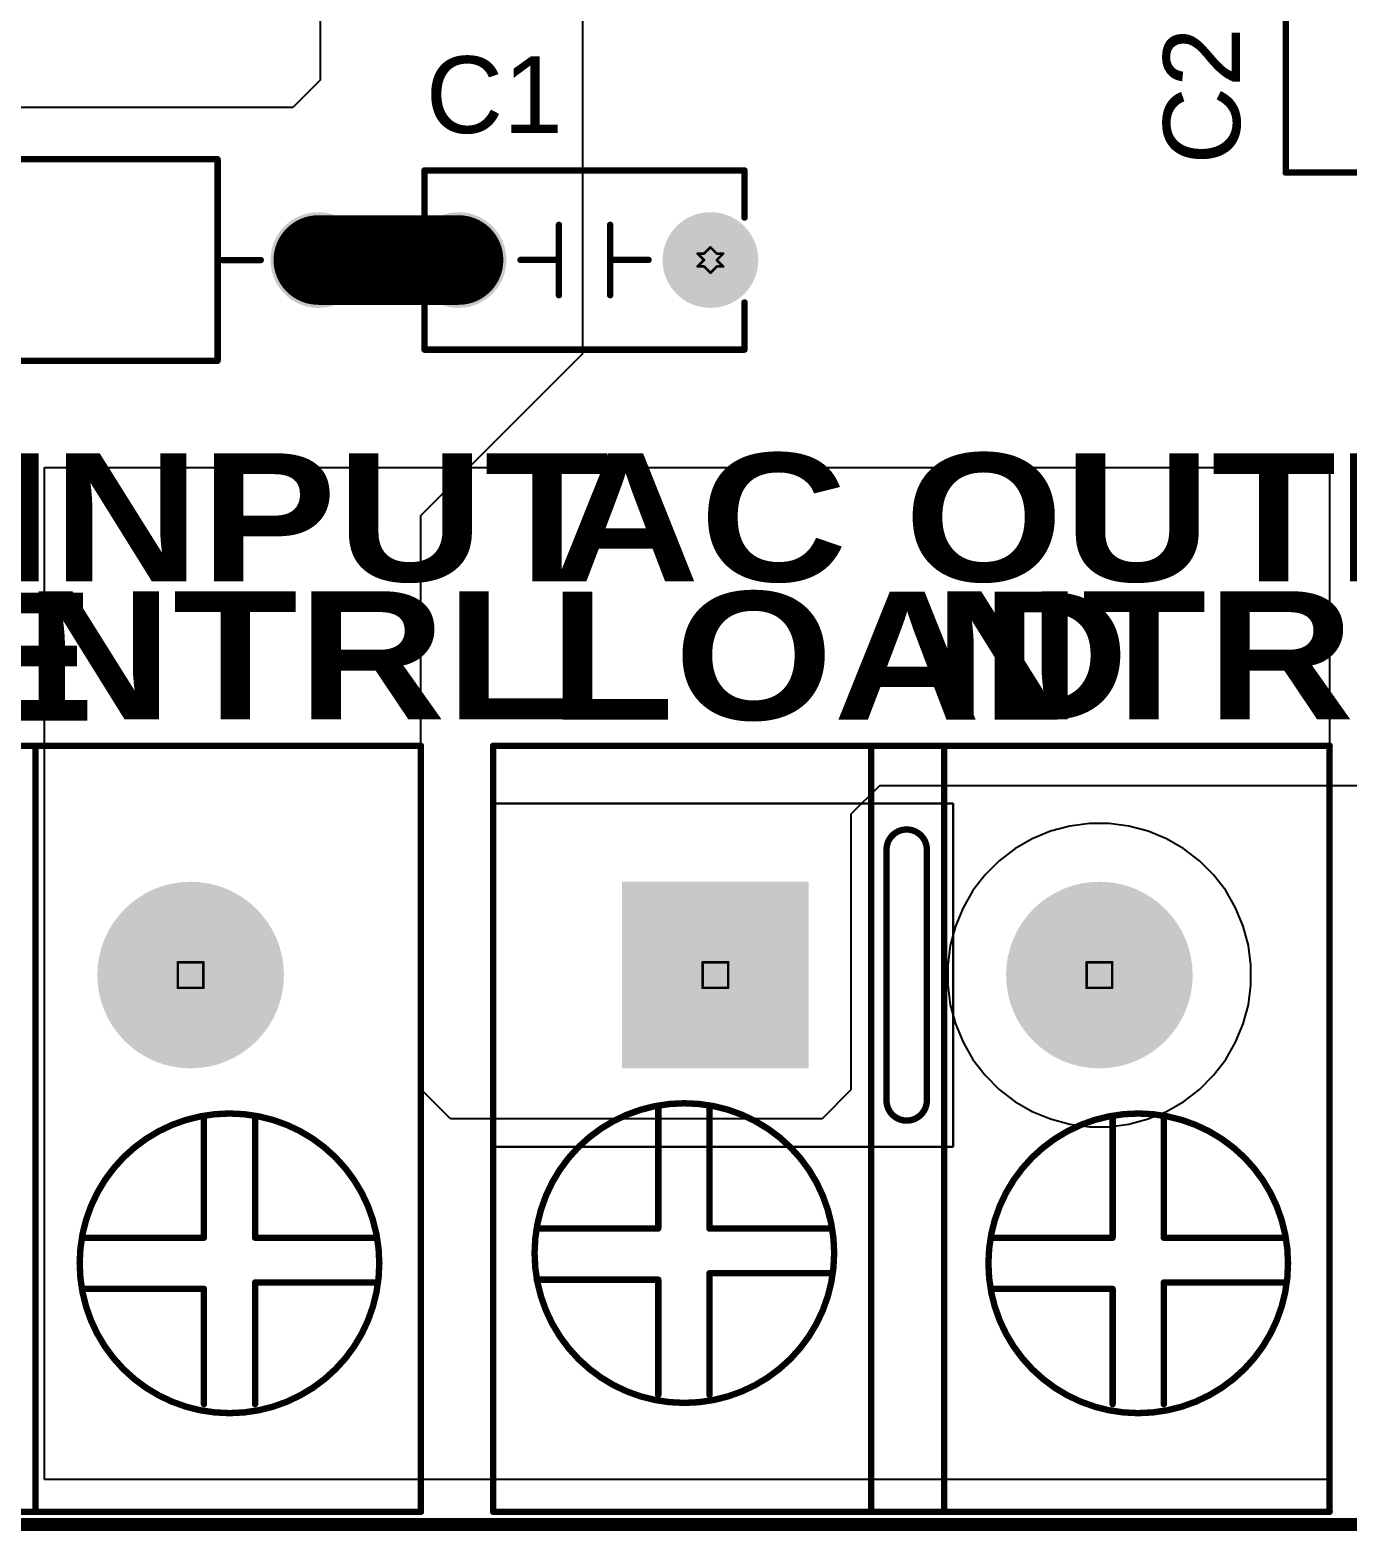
# Model space of a CAD drawing. Header units: inches. Extents: x -0.8 to 10.9, y -0.2 to 6.3.
# Drawn here: x 0.491 to 1.521, y -0.162 to 1.01 of the extents above; entities that cross this region are included whole.
import ezdxf

# ---------------------------------------------------------------- set-up
doc = ezdxf.new("R2010")
doc.units = ezdxf.units.IN
doc.header["$MEASUREMENT"] = 0
for name, color, linetype in [('Board Outline', 216, 'Continuous'), ('Bottom Layer', 5, 'Continuous'), ('Bottom Solder', 6, 'Continuous'), ('Drill Drawing', 1, 'Continuous'), ('Multi-Layer', 9, 'Continuous'), ('Pad Holes', 156, 'Continuous'), ('Top Layer', 1, 'Continuous'), ('Top Overlay', 2, 'Continuous'), ('Top Solder', 216, 'Continuous')]:
    doc.layers.add(name, color=color, linetype=linetype)
doc.styles.add('Arial', font='', dxfattribs={"height": 0.2})
doc.styles.add('Arial Black_Bold', font='', dxfattribs={"height": 0.2})
doc.styles.get('Arial').set_extended_font_data('Arial')
doc.styles.get('Arial Black_Bold').set_extended_font_data('Arial Black', bold=True)

# ---------------------------------------------------------------- blocks, each defined once
blk = doc.blocks.new('MFR2WSJT_73_39R_2')
at = {"layer": 'Bottom Layer'}
h = blk.add_hatch(color=5, dxfattribs=at)
edge = h.paths.add_edge_path()
edge.add_arc((-0.3051, 0), 0.0354, 0, 360)
h = blk.add_hatch(color=5, dxfattribs=at)
edge = h.paths.add_edge_path()
edge.add_arc((0.3051, 0), 0.0354, 0, 360)
at = {"layer": 'Bottom Solder'}
h = blk.add_hatch(color=6, dxfattribs=at)
edge = h.paths.add_edge_path()
edge.add_arc((-0.3051, 0), 0.0374, 0, 360)
h = blk.add_hatch(color=6, dxfattribs=at)
edge = h.paths.add_edge_path()
edge.add_arc((0.3051, 0), 0.0374, 0, 360)
at = {"layer": 'Multi-Layer'}
h = blk.add_hatch(color=9, dxfattribs=at)
edge = h.paths.add_edge_path()
edge.add_arc((-0.3051, 0), 0.0354, 0, 360)
h = blk.add_hatch(color=9, dxfattribs=at)
edge = h.paths.add_edge_path()
edge.add_arc((0.3051, 0), 0.0354, 0, 360)
at = {"layer": 'Pad Holes'}
h = blk.add_hatch(color=7, dxfattribs=at)
edge = h.paths.add_edge_path()
edge.add_arc((-0.3051, 0), 0.0197, 0, 360)
h = blk.add_hatch(color=7, dxfattribs=at)
edge = h.paths.add_edge_path()
edge.add_arc((0.3051, 0), 0.0197, 0, 360)
at = {"layer": 'Top Layer'}
h = blk.add_hatch(color=1, dxfattribs=at)
edge = h.paths.add_edge_path()
edge.add_arc((-0.3051, 0), 0.0354, 0, 360)
h = blk.add_hatch(color=1, dxfattribs=at)
edge = h.paths.add_edge_path()
edge.add_arc((0.3051, 0), 0.0354, 0, 360)
at = {"layer": 'Top Solder'}
h = blk.add_hatch(color=216, dxfattribs=at)
edge = h.paths.add_edge_path()
edge.add_arc((-0.3051, 0), 0.0374, 0, 360)
h = blk.add_hatch(color=216, dxfattribs=at)
edge = h.paths.add_edge_path()
edge.add_arc((0.3051, 0), 0.0374, 0, 360)
at = {"layer": 'Top Overlay', "const_width": 0.005}
for points in [[(-0.2264, 0.0787), (-0.2264, -0.0787)], [(0.2264, 0.0787), (-0.2264, 0.0787)], [(0.2264, 0.0787), (0.2264, -0.0787)], [(-0.23, 0), (-0.26, 0)], [(0.26, 0), (0.23, 0)], [(0.2264, -0.0787), (-0.2264, -0.0787)]]:
    blk.add_lwpolyline(points, dxfattribs=at)
at = {"layer": 'Top Overlay', "const_width": 0.0025}
for points in [[(-0.2276, 0.0787, 1), (-0.2251, 0.0787, 1)], [(-0.2276, 0.0787, 1), (-0.2251, 0.0787, 1)], [(0.2251, 0.0787, 1), (0.2276, 0.0787, 1)], [(0.2251, 0.0787, 1), (0.2276, 0.0787, 1)], [(-0.2613, 0, 1), (-0.2588, 0, 1)], [(-0.2313, 0, 1), (-0.2288, 0, 1)], [(0.2287, 0, 1), (0.2312, 0, 1)], [(0.2587, 0, 1), (0.2612, 0, 1)], [(-0.2276, -0.0787, 1), (-0.2251, -0.0787, 1)], [(-0.2276, -0.0787, 1), (-0.2251, -0.0787, 1)], [(0.2251, -0.0787, 1), (0.2276, -0.0787, 1)], [(0.2251, -0.0787, 1), (0.2276, -0.0787, 1)]]:
    blk.add_lwpolyline(points, format="xyb", close=True, dxfattribs=at)
blk = doc.blocks.new('DBT50G_7_62_2P_BK_P_7')
at = {"layer": 'Bottom Layer'}
blk.add_hatch(color=5, dxfattribs=at).paths.add_polyline_path([(-0.2189, 0.0689), (-0.0811, 0.0689), (-0.0811, -0.0689), (-0.2189, -0.0689)])
h = blk.add_hatch(color=5, dxfattribs=at)
edge = h.paths.add_edge_path()
edge.add_arc((0.15, 0), 0.0689, 0, 360)
at = {"layer": 'Bottom Solder'}
blk.add_hatch(color=6, dxfattribs=at).paths.add_polyline_path([(-0.2229, 0.0729), (-0.0771, 0.0729), (-0.0771, -0.0729), (-0.2229, -0.0729)])
h = blk.add_hatch(color=6, dxfattribs=at)
edge = h.paths.add_edge_path()
edge.add_arc((0.15, 0), 0.0729, 0, 360)
at = {"layer": 'Multi-Layer'}
blk.add_hatch(color=9, dxfattribs=at).paths.add_polyline_path([(-0.2189, 0.0689), (-0.0811, 0.0689), (-0.0811, -0.0689), (-0.2189, -0.0689)])
h = blk.add_hatch(color=9, dxfattribs=at)
edge = h.paths.add_edge_path()
edge.add_arc((0.15, 0), 0.0689, 0, 360)
at = {"layer": 'Pad Holes'}
h = blk.add_hatch(color=7, dxfattribs=at)
edge = h.paths.add_edge_path()
edge.add_arc((-0.15, 0), 0.0335, 0, 360)
h = blk.add_hatch(color=7, dxfattribs=at)
edge = h.paths.add_edge_path()
edge.add_arc((0.15, 0), 0.0335, 0, 360)
at = {"layer": 'Top Layer'}
blk.add_hatch(color=1, dxfattribs=at).paths.add_polyline_path([(-0.2189, 0.0689), (-0.0811, 0.0689), (-0.0811, -0.0689), (-0.2189, -0.0689)])
h = blk.add_hatch(color=1, dxfattribs=at)
edge = h.paths.add_edge_path()
edge.add_arc((0.15, 0), 0.0689, 0, 360)
at = {"layer": 'Top Solder'}
blk.add_hatch(color=216, dxfattribs=at).paths.add_polyline_path([(-0.2229, 0.0729), (-0.0771, 0.0729), (-0.0771, -0.0729), (-0.2229, -0.0729)])
h = blk.add_hatch(color=216, dxfattribs=at)
edge = h.paths.add_edge_path()
edge.add_arc((0.15, 0), 0.0729, 0, 360)
at = {"layer": 'Top Overlay', "const_width": 0.005}
for points in [[(-0.3236, -0.4193), (-0.3236, 0.1791)], [(-0.3236, 0.1791), (0.3299, 0.1791)], [(-0.0284, -0.4193), (-0.0284, 0.1791)], [(-0.0284, 0.1791), (0.0287, 0.1791)], [(0.0287, -0.4193), (0.0287, 0.1791)], [(0.3299, -0.4193), (0.3299, 0.1791)], [(-0.1946, -0.198), (-0.1946, -0.103)], [(-0.1546, -0.198), (-0.1546, -0.103)], [(0.1604, -0.2052), (0.1604, -0.1102)], [(0.2004, -0.2052), (0.2004, -0.1102)], [(-0.2896, -0.198), (-0.1946, -0.198)], [(-0.1546, -0.198), (-0.0596, -0.198)], [(0.0654, -0.2052), (0.1604, -0.2052)], [(0.2004, -0.2052), (0.2954, -0.2052)], [(-0.1546, -0.328), (-0.1546, -0.233)], [(-0.1546, -0.233), (-0.0596, -0.233)], [(-0.2896, -0.238), (-0.1946, -0.238)], [(-0.1946, -0.328), (-0.1946, -0.238)], [(0.0654, -0.2452), (0.1604, -0.2452)], [(0.1604, -0.3352), (0.1604, -0.2452)], [(0.2004, -0.3352), (0.2004, -0.2402)], [(0.2004, -0.2402), (0.2954, -0.2402)], [(-0.3236, -0.4193), (0.3299, -0.4193)], [(-0.0284, -0.4193), (0.0287, -0.4193)]]:
    blk.add_lwpolyline(points, dxfattribs=at)
at = {"layer": 'Top Overlay'}
for points, const_width in [([(-0.3249, 0.1791, 1), (-0.3224, 0.1791, 1)], 0.0025), ([(-0.3249, 0.1791, 1), (-0.3224, 0.1791, 1)], 0.0025), ([(-0.0296, 0.1791, 1), (-0.0271, 0.1791, 1)], 0.0025), ([(-0.0296, 0.1791, 1), (-0.0271, 0.1791, 1)], 0.0025), ([(0.0275, 0.1791, 1), (0.03, 0.1791, 1)], 0.0025), ([(0.0275, 0.1791, 1), (0.03, 0.1791, 1)], 0.0025), ([(0.3287, 0.1791, 1), (0.3312, 0.1791, 1)], 0.0025), ([(0.3287, 0.1791, 1), (0.3312, 0.1791, 1)], 0.0025), ([(-0.0572, -0.2172, 1), (-0.2913, -0.2172, 1)], 0.005), ([(-0.1959, -0.103, 1), (-0.1934, -0.103, 1)], 0.0025), ([(-0.1559, -0.103, 1), (-0.1534, -0.103, 1)], 0.0025), ([(0.2974, -0.2252, 1), (0.0633, -0.2252, 1)], 0.005), ([(0.1591, -0.1102, 1), (0.1616, -0.1102, 1)], 0.0025), ([(0.1991, -0.1102, 1), (0.2016, -0.1102, 1)], 0.0025), ([(-0.2909, -0.198, 1), (-0.2884, -0.198, 1)], 0.0025), ([(-0.1959, -0.198, 1), (-0.1934, -0.198, 1)], 0.0025), ([(-0.1959, -0.198, 1), (-0.1934, -0.198, 1)], 0.0025), ([(-0.1559, -0.198, 1), (-0.1534, -0.198, 1)], 0.0025), ([(-0.1559, -0.198, 1), (-0.1534, -0.198, 1)], 0.0025), ([(-0.0609, -0.198, 1), (-0.0584, -0.198, 1)], 0.0025), ([(0.0641, -0.2052, 1), (0.0666, -0.2052, 1)], 0.0025), ([(0.1591, -0.2052, 1), (0.1616, -0.2052, 1)], 0.0025), ([(0.1591, -0.2052, 1), (0.1616, -0.2052, 1)], 0.0025), ([(0.1991, -0.2052, 1), (0.2016, -0.2052, 1)], 0.0025), ([(0.1991, -0.2052, 1), (0.2016, -0.2052, 1)], 0.0025), ([(0.2941, -0.2052, 1), (0.2966, -0.2052, 1)], 0.0025), ([(-0.2926, -0.2172, 1), (-0.2901, -0.2172, 1)], 0.0025), ([(-0.0585, -0.2172, 1), (-0.056, -0.2172, 1)], 0.0025), ([(0.0621, -0.2252, 1), (0.0645, -0.2252, 1)], 0.0025), ([(0.2962, -0.2252, 1), (0.2987, -0.2252, 1)], 0.0025), ([(-0.1559, -0.233, 1), (-0.1534, -0.233, 1)], 0.0025), ([(-0.1559, -0.233, 1), (-0.1534, -0.233, 1)], 0.0025), ([(-0.0609, -0.233, 1), (-0.0584, -0.233, 1)], 0.0025), ([(-0.2909, -0.238, 1), (-0.2884, -0.238, 1)], 0.0025), ([(-0.1959, -0.238, 1), (-0.1934, -0.238, 1)], 0.0025), ([(-0.1959, -0.238, 1), (-0.1934, -0.238, 1)], 0.0025), ([(0.0641, -0.2452, 1), (0.0666, -0.2452, 1)], 0.0025), ([(0.1591, -0.2452, 1), (0.1616, -0.2452, 1)], 0.0025), ([(0.1591, -0.2452, 1), (0.1616, -0.2452, 1)], 0.0025), ([(0.1991, -0.2402, 1), (0.2016, -0.2402, 1)], 0.0025), ([(0.1991, -0.2402, 1), (0.2016, -0.2402, 1)], 0.0025), ([(0.2941, -0.2402, 1), (0.2966, -0.2402, 1)], 0.0025), ([(-0.1959, -0.328, 1), (-0.1934, -0.328, 1)], 0.0025), ([(-0.1559, -0.328, 1), (-0.1534, -0.328, 1)], 0.0025), ([(0.1591, -0.3352, 1), (0.1616, -0.3352, 1)], 0.0025), ([(0.1991, -0.3352, 1), (0.2016, -0.3352, 1)], 0.0025), ([(-0.3249, -0.4193, 1), (-0.3224, -0.4193, 1)], 0.0025), ([(-0.3249, -0.4193, 1), (-0.3224, -0.4193, 1)], 0.0025), ([(-0.0296, -0.4193, 1), (-0.0271, -0.4193, 1)], 0.0025), ([(-0.0296, -0.4193, 1), (-0.0271, -0.4193, 1)], 0.0025), ([(0.0275, -0.4193, 1), (0.03, -0.4193, 1)], 0.0025), ([(0.0275, -0.4193, 1), (0.03, -0.4193, 1)], 0.0025), ([(0.3287, -0.4193, 1), (0.3312, -0.4193, 1)], 0.0025), ([(0.3287, -0.4193, 1), (0.3312, -0.4193, 1)], 0.0025)]:
    blk.add_lwpolyline(points, format="xyb", close=True, dxfattribs=dict(at, const_width=const_width))
blk = doc.blocks.new('DBT50G_7_62_2P_BK_P_9')
at = {"layer": 'Bottom Layer'}
blk.add_hatch(color=5, dxfattribs=at).paths.add_polyline_path([(-0.2189, 0.0689), (-0.0811, 0.0689), (-0.0811, -0.0689), (-0.2189, -0.0689)])
h = blk.add_hatch(color=5, dxfattribs=at)
edge = h.paths.add_edge_path()
edge.add_arc((0.15, 0), 0.0689, 0, 360)
at = {"layer": 'Bottom Solder'}
blk.add_hatch(color=6, dxfattribs=at).paths.add_polyline_path([(-0.2229, 0.0729), (-0.0771, 0.0729), (-0.0771, -0.0729), (-0.2229, -0.0729)])
h = blk.add_hatch(color=6, dxfattribs=at)
edge = h.paths.add_edge_path()
edge.add_arc((0.15, 0), 0.0729, 0, 360)
at = {"layer": 'Multi-Layer'}
blk.add_hatch(color=9, dxfattribs=at).paths.add_polyline_path([(-0.2189, 0.0689), (-0.0811, 0.0689), (-0.0811, -0.0689), (-0.2189, -0.0689)])
h = blk.add_hatch(color=9, dxfattribs=at)
edge = h.paths.add_edge_path()
edge.add_arc((0.15, 0), 0.0689, 0, 360)
at = {"layer": 'Pad Holes'}
h = blk.add_hatch(color=7, dxfattribs=at)
edge = h.paths.add_edge_path()
edge.add_arc((-0.15, 0), 0.0335, 0, 360)
h = blk.add_hatch(color=7, dxfattribs=at)
edge = h.paths.add_edge_path()
edge.add_arc((0.15, 0), 0.0335, 0, 360)
at = {"layer": 'Top Layer'}
blk.add_hatch(color=1, dxfattribs=at).paths.add_polyline_path([(-0.2189, 0.0689), (-0.0811, 0.0689), (-0.0811, -0.0689), (-0.2189, -0.0689)])
h = blk.add_hatch(color=1, dxfattribs=at)
edge = h.paths.add_edge_path()
edge.add_arc((0.15, 0), 0.0689, 0, 360)
at = {"layer": 'Top Solder'}
blk.add_hatch(color=216, dxfattribs=at).paths.add_polyline_path([(-0.2229, 0.0729), (-0.0771, 0.0729), (-0.0771, -0.0729), (-0.2229, -0.0729)])
h = blk.add_hatch(color=216, dxfattribs=at)
edge = h.paths.add_edge_path()
edge.add_arc((0.15, 0), 0.0729, 0, 360)
at = {"layer": 'Top Overlay', "const_width": 0.005}
for points in [[(-0.3236, -0.4193), (-0.3236, 0.1791)], [(-0.3236, 0.1791), (0.3299, 0.1791)], [(-0.0284, -0.4193), (-0.0284, 0.1791)], [(-0.0284, 0.1791), (0.0287, 0.1791)], [(0.0287, -0.4193), (0.0287, 0.1791)], [(0.3299, -0.4193), (0.3299, 0.1791)], [(-0.1946, -0.198), (-0.1946, -0.103)], [(-0.1546, -0.198), (-0.1546, -0.103)], [(0.1604, -0.2052), (0.1604, -0.1102)], [(0.2004, -0.2052), (0.2004, -0.1102)], [(-0.2896, -0.198), (-0.1946, -0.198)], [(-0.1546, -0.198), (-0.0596, -0.198)], [(0.0654, -0.2052), (0.1604, -0.2052)], [(0.2004, -0.2052), (0.2954, -0.2052)], [(-0.1546, -0.328), (-0.1546, -0.233)], [(-0.1546, -0.233), (-0.0596, -0.233)], [(-0.2896, -0.238), (-0.1946, -0.238)], [(-0.1946, -0.328), (-0.1946, -0.238)], [(0.0654, -0.2452), (0.1604, -0.2452)], [(0.1604, -0.3352), (0.1604, -0.2452)], [(0.2004, -0.3352), (0.2004, -0.2402)], [(0.2004, -0.2402), (0.2954, -0.2402)], [(-0.3236, -0.4193), (0.3299, -0.4193)], [(-0.0284, -0.4193), (0.0287, -0.4193)]]:
    blk.add_lwpolyline(points, dxfattribs=at)
at = {"layer": 'Top Overlay'}
for points, const_width in [([(-0.3249, 0.1791, 1), (-0.3224, 0.1791, 1)], 0.0025), ([(-0.3249, 0.1791, 1), (-0.3224, 0.1791, 1)], 0.0025), ([(-0.0296, 0.1791, 1), (-0.0271, 0.1791, 1)], 0.0025), ([(-0.0296, 0.1791, 1), (-0.0271, 0.1791, 1)], 0.0025), ([(0.0275, 0.1791, 1), (0.03, 0.1791, 1)], 0.0025), ([(0.0275, 0.1791, 1), (0.03, 0.1791, 1)], 0.0025), ([(0.3287, 0.1791, 1), (0.3312, 0.1791, 1)], 0.0025), ([(0.3287, 0.1791, 1), (0.3312, 0.1791, 1)], 0.0025), ([(-0.0572, -0.2172, 1), (-0.2913, -0.2172, 1)], 0.005), ([(-0.1959, -0.103, 1), (-0.1934, -0.103, 1)], 0.0025), ([(-0.1559, -0.103, 1), (-0.1534, -0.103, 1)], 0.0025), ([(0.2974, -0.2252, 1), (0.0633, -0.2252, 1)], 0.005), ([(0.1591, -0.1102, 1), (0.1616, -0.1102, 1)], 0.0025), ([(0.1991, -0.1102, 1), (0.2016, -0.1102, 1)], 0.0025), ([(-0.2909, -0.198, 1), (-0.2884, -0.198, 1)], 0.0025), ([(-0.1959, -0.198, 1), (-0.1934, -0.198, 1)], 0.0025), ([(-0.1959, -0.198, 1), (-0.1934, -0.198, 1)], 0.0025), ([(-0.1559, -0.198, 1), (-0.1534, -0.198, 1)], 0.0025), ([(-0.1559, -0.198, 1), (-0.1534, -0.198, 1)], 0.0025), ([(-0.0609, -0.198, 1), (-0.0584, -0.198, 1)], 0.0025), ([(0.0641, -0.2052, 1), (0.0666, -0.2052, 1)], 0.0025), ([(0.1591, -0.2052, 1), (0.1616, -0.2052, 1)], 0.0025), ([(0.1591, -0.2052, 1), (0.1616, -0.2052, 1)], 0.0025), ([(0.1991, -0.2052, 1), (0.2016, -0.2052, 1)], 0.0025), ([(0.1991, -0.2052, 1), (0.2016, -0.2052, 1)], 0.0025), ([(0.2941, -0.2052, 1), (0.2966, -0.2052, 1)], 0.0025), ([(-0.2926, -0.2172, 1), (-0.2901, -0.2172, 1)], 0.0025), ([(-0.0585, -0.2172, 1), (-0.056, -0.2172, 1)], 0.0025), ([(0.0621, -0.2252, 1), (0.0645, -0.2252, 1)], 0.0025), ([(0.2962, -0.2252, 1), (0.2987, -0.2252, 1)], 0.0025), ([(-0.1559, -0.233, 1), (-0.1534, -0.233, 1)], 0.0025), ([(-0.1559, -0.233, 1), (-0.1534, -0.233, 1)], 0.0025), ([(-0.0609, -0.233, 1), (-0.0584, -0.233, 1)], 0.0025), ([(-0.2909, -0.238, 1), (-0.2884, -0.238, 1)], 0.0025), ([(-0.1959, -0.238, 1), (-0.1934, -0.238, 1)], 0.0025), ([(-0.1959, -0.238, 1), (-0.1934, -0.238, 1)], 0.0025), ([(0.0641, -0.2452, 1), (0.0666, -0.2452, 1)], 0.0025), ([(0.1591, -0.2452, 1), (0.1616, -0.2452, 1)], 0.0025), ([(0.1591, -0.2452, 1), (0.1616, -0.2452, 1)], 0.0025), ([(0.1991, -0.2402, 1), (0.2016, -0.2402, 1)], 0.0025), ([(0.1991, -0.2402, 1), (0.2016, -0.2402, 1)], 0.0025), ([(0.2941, -0.2402, 1), (0.2966, -0.2402, 1)], 0.0025), ([(-0.1959, -0.328, 1), (-0.1934, -0.328, 1)], 0.0025), ([(-0.1559, -0.328, 1), (-0.1534, -0.328, 1)], 0.0025), ([(0.1591, -0.3352, 1), (0.1616, -0.3352, 1)], 0.0025), ([(0.1991, -0.3352, 1), (0.2016, -0.3352, 1)], 0.0025), ([(-0.3249, -0.4193, 1), (-0.3224, -0.4193, 1)], 0.0025), ([(-0.3249, -0.4193, 1), (-0.3224, -0.4193, 1)], 0.0025), ([(-0.0296, -0.4193, 1), (-0.0271, -0.4193, 1)], 0.0025), ([(-0.0296, -0.4193, 1), (-0.0271, -0.4193, 1)], 0.0025), ([(0.0275, -0.4193, 1), (0.03, -0.4193, 1)], 0.0025), ([(0.0275, -0.4193, 1), (0.03, -0.4193, 1)], 0.0025), ([(0.3287, -0.4193, 1), (0.3312, -0.4193, 1)], 0.0025), ([(0.3287, -0.4193, 1), (0.3312, -0.4193, 1)], 0.0025)]:
    blk.add_lwpolyline(points, format="xyb", close=True, dxfattribs=dict(at, const_width=const_width))
blk = doc.blocks.new('MMKP473J2J1001_11')
at = {"layer": 'Bottom Layer'}
h = blk.add_hatch(color=5, dxfattribs=at)
edge = h.paths.add_edge_path()
edge.add_arc((-0.19685, 0), 0.05512, 0, 360)
h = blk.add_hatch(color=5, dxfattribs=at)
edge = h.paths.add_edge_path()
edge.add_arc((0.19685, 0), 0.05512, 0, 360)
at = {"layer": 'Bottom Solder'}
h = blk.add_hatch(color=6, dxfattribs=at)
edge = h.paths.add_edge_path()
edge.add_arc((-0.19685, 0), 0.05912, 0, 360)
h = blk.add_hatch(color=6, dxfattribs=at)
edge = h.paths.add_edge_path()
edge.add_arc((0.19685, 0), 0.05912, 0, 360)
at = {"layer": 'Multi-Layer'}
h = blk.add_hatch(color=9, dxfattribs=at)
edge = h.paths.add_edge_path()
edge.add_arc((-0.19685, 0), 0.05512, 0, 360)
h = blk.add_hatch(color=9, dxfattribs=at)
edge = h.paths.add_edge_path()
edge.add_arc((0.19685, 0), 0.05512, 0, 360)
at = {"layer": 'Pad Holes'}
h = blk.add_hatch(color=7, dxfattribs=at)
edge = h.paths.add_edge_path()
edge.add_arc((-0.19685, 0), 0.01969, 0, 360)
h = blk.add_hatch(color=7, dxfattribs=at)
edge = h.paths.add_edge_path()
edge.add_arc((0.19685, 0), 0.01969, 0, 360)
at = {"layer": 'Top Layer'}
h = blk.add_hatch(color=1, dxfattribs=at)
edge = h.paths.add_edge_path()
edge.add_arc((-0.19685, 0), 0.05512, 0, 360)
h = blk.add_hatch(color=1, dxfattribs=at)
edge = h.paths.add_edge_path()
edge.add_arc((0.19685, 0), 0.05512, 0, 360)
at = {"layer": 'Top Solder'}
h = blk.add_hatch(color=216, dxfattribs=at)
edge = h.paths.add_edge_path()
edge.add_arc((-0.19685, 0), 0.05912, 0, 360)
h = blk.add_hatch(color=216, dxfattribs=at)
edge = h.paths.add_edge_path()
edge.add_arc((0.19685, 0), 0.05912, 0, 360)
at = {"layer": 'Top Overlay', "const_width": 0.005}
for points in [[(0.25591, 0.11811), (-0.2559, 0.11811)], [(-0.2559, -0.11811), (-0.2559, 0.11811)], [(0.25591, -0.11811), (0.25591, 0.11811)], [(0.25591, -0.11811), (-0.2559, -0.11811)]]:
    blk.add_lwpolyline(points, dxfattribs=at)
at = {"layer": 'Top Overlay', "const_width": 0.0025}
for points in [[(-0.25715, 0.11811, 1), (-0.25465, 0.11811, 1)], [(-0.25715, 0.11811, 1), (-0.25465, 0.11811, 1)], [(0.25466, 0.11811, 1), (0.25716, 0.11811, 1)], [(0.25466, 0.11811, 1), (0.25716, 0.11811, 1)], [(-0.25715, -0.11811, 1), (-0.25465, -0.11811, 1)], [(-0.25715, -0.11811, 1), (-0.25465, -0.11811, 1)], [(0.25466, -0.11811, 1), (0.25716, -0.11811, 1)], [(0.25466, -0.11811, 1), (0.25716, -0.11811, 1)]]:
    blk.add_lwpolyline(points, format="xyb", close=True, dxfattribs=at)
blk = doc.blocks.new('KP103J2G0501_12')
at = {"layer": 'Bottom Layer'}
h = blk.add_hatch(color=5, dxfattribs=at)
edge = h.paths.add_edge_path()
edge.add_arc((-0.0984, 0), 0.0354, 0, 360)
h = blk.add_hatch(color=5, dxfattribs=at)
edge = h.paths.add_edge_path()
edge.add_arc((0.0984, 0), 0.0354, 0, 360)
at = {"layer": 'Bottom Solder'}
h = blk.add_hatch(color=6, dxfattribs=at)
edge = h.paths.add_edge_path()
edge.add_arc((-0.0984, 0), 0.0374, 0, 360)
h = blk.add_hatch(color=6, dxfattribs=at)
edge = h.paths.add_edge_path()
edge.add_arc((0.0984, 0), 0.0374, 0, 360)
at = {"layer": 'Multi-Layer'}
h = blk.add_hatch(color=9, dxfattribs=at)
edge = h.paths.add_edge_path()
edge.add_arc((-0.0984, 0), 0.0354, 0, 360)
h = blk.add_hatch(color=9, dxfattribs=at)
edge = h.paths.add_edge_path()
edge.add_arc((0.0984, 0), 0.0354, 0, 360)
at = {"layer": 'Pad Holes'}
h = blk.add_hatch(color=7, dxfattribs=at)
edge = h.paths.add_edge_path()
edge.add_arc((-0.0984, 0), 0.0197, 0, 360)
h = blk.add_hatch(color=7, dxfattribs=at)
edge = h.paths.add_edge_path()
edge.add_arc((0.0984, 0), 0.0197, 0, 360)
at = {"layer": 'Top Layer'}
h = blk.add_hatch(color=1, dxfattribs=at)
edge = h.paths.add_edge_path()
edge.add_arc((-0.0984, 0), 0.0354, 0, 360)
h = blk.add_hatch(color=1, dxfattribs=at)
edge = h.paths.add_edge_path()
edge.add_arc((0.0984, 0), 0.0354, 0, 360)
at = {"layer": 'Top Solder'}
h = blk.add_hatch(color=216, dxfattribs=at)
edge = h.paths.add_edge_path()
edge.add_arc((-0.0984, 0), 0.0374, 0, 360)
h = blk.add_hatch(color=216, dxfattribs=at)
edge = h.paths.add_edge_path()
edge.add_arc((0.0984, 0), 0.0374, 0, 360)
at = {"layer": 'Top Overlay', "const_width": 0.005}
for points in [[(-0.125, 0.07), (-0.125, 0.0332)], [(0.125, 0.07), (-0.125, 0.07)], [(0.125, 0.07), (0.125, 0.0332)], [(-0.02, 0.0275), (-0.02, -0.0275)], [(0.02, 0.0275), (0.02, -0.0275)], [(-0.02, -0.0001), (-0.05, -0.0001)], [(0.05, -0.0001), (0.02, -0.0001)], [(-0.125, -0.0332), (-0.125, -0.07)], [(0.125, -0.0332), (0.125, -0.07)], [(0.125, -0.07), (-0.125, -0.07)]]:
    blk.add_lwpolyline(points, dxfattribs=at)
at = {"layer": 'Top Overlay', "const_width": 0.0025}
for points in [[(-0.1263, 0.07, 1), (-0.1238, 0.07, 1)], [(-0.1263, 0.07, 1), (-0.1238, 0.07, 1)], [(0.1237, 0.07, 1), (0.1262, 0.07, 1)], [(0.1237, 0.07, 1), (0.1262, 0.07, 1)], [(-0.1263, 0.0332, 1), (-0.1238, 0.0332, 1)], [(0.1237, 0.0332, 1), (0.1262, 0.0332, 1)], [(-0.0213, 0.0275, 1), (-0.0188, 0.0275, 1)], [(0.0187, 0.0275, 1), (0.0212, 0.0275, 1)], [(-0.0513, -0.0001, 1), (-0.0488, -0.0001, 1)], [(-0.0213, -0.0001, 1), (-0.0188, -0.0001, 1)], [(0.0187, -0.0001, 1), (0.0212, -0.0001, 1)], [(0.0487, -0.0001, 1), (0.0512, -0.0001, 1)], [(-0.1263, -0.0332, 1), (-0.1238, -0.0332, 1)], [(-0.0213, -0.0275, 1), (-0.0188, -0.0275, 1)], [(0.0187, -0.0275, 1), (0.0212, -0.0275, 1)], [(0.1237, -0.0332, 1), (0.1262, -0.0332, 1)], [(-0.1263, -0.07, 1), (-0.1238, -0.07, 1)], [(-0.1263, -0.07, 1), (-0.1238, -0.07, 1)], [(0.1237, -0.07, 1), (0.1262, -0.07, 1)], [(0.1237, -0.07, 1), (0.1262, -0.07, 1)]]:
    blk.add_lwpolyline(points, format="xyb", close=True, dxfattribs=at)

msp = doc.modelspace()

# ---------------------------------------------------------------- linework, layer by layer
at = {"layer": 'Board Outline', "const_width": 0.005}
for points in [[(1.16, 0.3702, -0.414214), (1.1757, 0.3859)], [(1.1757, 0.3859, -0.414214), (1.1915, 0.3702)], [(1.1757, 0.1585, -0.414214), (1.16, 0.1742)], [(1.1915, 0.1742, -0.414214), (1.1757, 0.1585)]]:
    msp.add_lwpolyline(points, format="xyb", dxfattribs=at)
at = {"layer": 'Board Outline', "const_width": 0.0025}
for points in [[(1.1745, 0.3859, 1), (1.177, 0.3859, 1)], [(1.1745, 0.3859, 1), (1.177, 0.3859, 1)], [(1.1587, 0.3702, 1), (1.1612, 0.3702, 1)], [(1.1587, 0.3702, 1), (1.1612, 0.3702, 1)], [(1.1587, 0.3642, 1), (1.1612, 0.3642, 1)], [(1.1587, 0.3642, 1), (1.1612, 0.3642, 1)], [(1.1902, 0.3702, 1), (1.1927, 0.3702, 1)], [(1.1902, 0.3702, 1), (1.1927, 0.3702, 1)], [(1.1902, 0.3642, 1), (1.1927, 0.3642, 1)], [(1.1902, 0.3642, 1), (1.1927, 0.3642, 1)], [(1.1587, 0.1742, 1), (1.1612, 0.1742, 1)], [(1.1587, 0.1742, 1), (1.1612, 0.1742, 1)], [(1.1902, 0.1742, 1), (1.1927, 0.1742, 1)], [(1.1902, 0.1742, 1), (1.1927, 0.1742, 1)], [(1.1745, 0.1585, 1), (1.177, 0.1585, 1)], [(1.1745, 0.1585, 1), (1.177, 0.1585, 1)]]:
    msp.add_lwpolyline(points, format="xyb", close=True, dxfattribs=at)
at = {"layer": 'Board Outline'}
for points, const_width in [([(1.16, 0.3642), (1.16, 0.3702)], 0.005), ([(1.16, 0.1742), (1.16, 0.3642)], 0.005), ([(1.1915, 0.3642), (1.1915, 0.3702)], 0.005), ([(1.1915, 0.1742), (1.1915, 0.3642)], 0.005), ([(-0.1578, -0.1571), (1.8107, -0.1571)], 0.01)]:
    msp.add_lwpolyline(points, dxfattribs=dict(at, const_width=const_width))
at = {"layer": 'Bottom Layer'}
for p, q in [((0.7174, 1.3795), (0.7174, 0.9713)), ((0.9226, 0.7578), (0.9226, 1.3795)), ((0.7174, 0.9713), (0.6961, 0.95)), ((0.6961, 0.95), (0.4422, 0.95)), ((0.7962, 0.6313), (0.9226, 0.7578)), ((0.7962, 0.183), (0.7962, 0.6313)), ((1.1544, 0.42), (1.1322, 0.3978)), ((1.7081, 0.42), (1.1544, 0.42)), ((1.1322, 0.3978), (1.1322, 0.1824)), ((1.3031, 0.3886), (1.2881, 0.3846)), ((1.3185, 0.3907), (1.3031, 0.3886)), ((1.3263, 0.3907), (1.3185, 0.3907)), ((1.334, 0.3907), (1.3263, 0.3907)), ((1.3494, 0.3886), (1.334, 0.3907)), ((1.3644, 0.3846), (1.3494, 0.3886)), ((1.2737, 0.3787), (1.2603, 0.3709)), ((1.2881, 0.3846), (1.2737, 0.3787)), ((1.3788, 0.3787), (1.3644, 0.3846)), ((1.3922, 0.3709), (1.3788, 0.3787)), ((1.2603, 0.3709), (1.248, 0.3615)), ((1.4045, 0.3615), (1.3922, 0.3709)), ((1.248, 0.3615), (1.237, 0.3505)), ((1.4155, 0.3505), (1.4045, 0.3615)), ((1.237, 0.3505), (1.2275, 0.3382)), ((1.425, 0.3382), (1.4155, 0.3505)), ((1.2275, 0.3382), (1.2198, 0.3247)), ((1.4327, 0.3247), (1.425, 0.3382)), ((1.2198, 0.3247), (1.2138, 0.3104)), ((1.4387, 0.3104), (1.4327, 0.3247)), ((1.2138, 0.3104), (1.2098, 0.2954)), ((1.4427, 0.2954), (1.4387, 0.3104)), ((1.2098, 0.2954), (1.2078, 0.28)), ((1.4447, 0.28), (1.4427, 0.2954)), ((1.2078, 0.28), (1.2078, 0.2722)), ((1.2078, 0.2722), (1.2078, 0.2722)), ((1.2078, 0.2722), (1.2078, 0.2644)), ((1.4447, 0.2722), (1.4447, 0.28)), ((1.4447, 0.2644), (1.4447, 0.2722)), ((1.2078, 0.2644), (1.2098, 0.249)), ((1.4427, 0.249), (1.4447, 0.2644)), ((1.2098, 0.249), (1.2138, 0.234)), ((1.4387, 0.234), (1.4427, 0.249)), ((1.2138, 0.234), (1.2198, 0.2197)), ((1.4327, 0.2197), (1.4387, 0.234)), ((1.2198, 0.2197), (1.2275, 0.2062)), ((1.425, 0.2062), (1.4327, 0.2197)), ((1.2275, 0.2062), (1.237, 0.1939)), ((1.4155, 0.1939), (1.425, 0.2062)), ((1.237, 0.1939), (1.248, 0.1829)), ((1.4045, 0.1829), (1.4155, 0.1939)), ((0.8192, 0.16), (0.7962, 0.183)), ((1.1322, 0.1824), (1.1098, 0.16)), ((1.248, 0.1829), (1.2603, 0.1735)), ((1.3922, 0.1735), (1.4045, 0.1829)), ((1.2603, 0.1735), (1.2737, 0.1657)), ((1.2737, 0.1657), (1.2881, 0.1598)), ((1.3644, 0.1598), (1.3788, 0.1657)), ((1.3788, 0.1657), (1.3922, 0.1735)), ((1.1098, 0.16), (0.8192, 0.16)), ((1.2881, 0.1598), (1.3031, 0.1557)), ((1.3031, 0.1557), (1.3185, 0.1537)), ((1.3185, 0.1537), (1.3263, 0.1537)), ((1.3263, 0.1537), (1.334, 0.1537)), ((1.334, 0.1537), (1.3494, 0.1557)), ((1.3494, 0.1557), (1.3644, 0.1598))]:
    msp.add_line(p, q, dxfattribs=at)
at = {"layer": 'Bottom Layer', "const_width": 0.07}
msp.add_lwpolyline([(0.7161, 0.8308), (0.8256, 0.8308)], dxfattribs=at)
at = {"layer": 'Bottom Layer', "const_width": 0.035}
for points in [[(0.6986, 0.8308, 1), (0.7336, 0.8308, 1)], [(0.8081, 0.8308, 1), (0.8431, 0.8308, 1)]]:
    msp.add_lwpolyline(points, format="xyb", close=True, dxfattribs=at)
at = {"layer": 'Drill Drawing', "const_width": 0.002}
for points in [[(0.7061, 0.8358), (0.7111, 0.8308)], [(0.7061, 0.8358), (0.7111, 0.8358)], [(0.7111, 0.8358), (0.7161, 0.8408)], [(0.7161, 0.8408), (0.7211, 0.8358)], [(0.7211, 0.8358), (0.7261, 0.8358)], [(0.7211, 0.8308), (0.7261, 0.8358)], [(0.8156, 0.8358), (0.8206, 0.8308)], [(0.8156, 0.8358), (0.8206, 0.8358)], [(0.8206, 0.8358), (0.8256, 0.8408)], [(0.8256, 0.8408), (0.8306, 0.8358)], [(0.8306, 0.8358), (0.8356, 0.8358)], [(0.8306, 0.8308), (0.8356, 0.8358)], [(1.0124, 0.8358), (1.0174, 0.8308)], [(1.0124, 0.8358), (1.0174, 0.8358)], [(1.0174, 0.8358), (1.0224, 0.8408)], [(1.0224, 0.8408), (1.0274, 0.8358)], [(1.0274, 0.8358), (1.0324, 0.8358)], [(1.0274, 0.8308), (1.0324, 0.8358)], [(0.7061, 0.8258), (0.7111, 0.8308)], [(0.7061, 0.8258), (0.7111, 0.8258)], [(0.7111, 0.8258), (0.7161, 0.8208)], [(0.7161, 0.8208), (0.7211, 0.8258)], [(0.7211, 0.8308), (0.7261, 0.8258)], [(0.7211, 0.8258), (0.7261, 0.8258)], [(0.8156, 0.8258), (0.8206, 0.8308)], [(0.8156, 0.8258), (0.8206, 0.8258)], [(0.8206, 0.8258), (0.8256, 0.8208)], [(0.8256, 0.8208), (0.8306, 0.8258)], [(0.8306, 0.8308), (0.8356, 0.8258)], [(0.8306, 0.8258), (0.8356, 0.8258)], [(1.0124, 0.8258), (1.0174, 0.8308)], [(1.0124, 0.8258), (1.0174, 0.8258)], [(1.0174, 0.8258), (1.0224, 0.8208)], [(1.0224, 0.8208), (1.0274, 0.8258)], [(1.0274, 0.8308), (1.0324, 0.8258)], [(1.0274, 0.8258), (1.0324, 0.8258)], [(0.6063, 0.2822), (0.6263, 0.2822)], [(0.6063, 0.2622), (0.6063, 0.2822)], [(0.6263, 0.2622), (0.6263, 0.2822)], [(1.0163, 0.2822), (1.0363, 0.2822)], [(1.0163, 0.2622), (1.0163, 0.2822)], [(1.0363, 0.2622), (1.0363, 0.2822)], [(1.3163, 0.2822), (1.3363, 0.2822)], [(1.3163, 0.2622), (1.3163, 0.2822)], [(1.3363, 0.2622), (1.3363, 0.2822)], [(0.6063, 0.2622), (0.6263, 0.2622)], [(1.0163, 0.2622), (1.0363, 0.2622)], [(1.3163, 0.2622), (1.3363, 0.2622)]]:
    msp.add_lwpolyline(points, dxfattribs=at)
at = {"layer": 'Drill Drawing', "const_width": 0.001}
for points in [[(0.7056, 0.8358, 1), (0.7066, 0.8358, 1)], [(0.7056, 0.8358, 1), (0.7066, 0.8358, 1)], [(0.7106, 0.8358, 1), (0.7116, 0.8358, 1)], [(0.7106, 0.8358, 1), (0.7116, 0.8358, 1)], [(0.7156, 0.8408, 1), (0.7166, 0.8408, 1)], [(0.7156, 0.8408, 1), (0.7166, 0.8408, 1)], [(0.7206, 0.8358, 1), (0.7216, 0.8358, 1)], [(0.7206, 0.8358, 1), (0.7216, 0.8358, 1)], [(0.7256, 0.8358, 1), (0.7266, 0.8358, 1)], [(0.7256, 0.8358, 1), (0.7266, 0.8358, 1)], [(0.8151, 0.8358, 1), (0.8161, 0.8358, 1)], [(0.8151, 0.8358, 1), (0.8161, 0.8358, 1)], [(0.8201, 0.8358, 1), (0.8211, 0.8358, 1)], [(0.8201, 0.8358, 1), (0.8211, 0.8358, 1)], [(0.8251, 0.8408, 1), (0.8261, 0.8408, 1)], [(0.8251, 0.8408, 1), (0.8261, 0.8408, 1)], [(0.8301, 0.8358, 1), (0.8311, 0.8358, 1)], [(0.8301, 0.8358, 1), (0.8311, 0.8358, 1)], [(0.8351, 0.8358, 1), (0.8361, 0.8358, 1)], [(0.8351, 0.8358, 1), (0.8361, 0.8358, 1)], [(1.0119, 0.8358, 1), (1.0129, 0.8358, 1)], [(1.0119, 0.8358, 1), (1.0129, 0.8358, 1)], [(1.0169, 0.8358, 1), (1.0179, 0.8358, 1)], [(1.0169, 0.8358, 1), (1.0179, 0.8358, 1)], [(1.0219, 0.8408, 1), (1.0229, 0.8408, 1)], [(1.0219, 0.8408, 1), (1.0229, 0.8408, 1)], [(1.0269, 0.8358, 1), (1.0279, 0.8358, 1)], [(1.0269, 0.8358, 1), (1.0279, 0.8358, 1)], [(1.0319, 0.8358, 1), (1.0329, 0.8358, 1)], [(1.0319, 0.8358, 1), (1.0329, 0.8358, 1)], [(0.7056, 0.8258, 1), (0.7066, 0.8258, 1)], [(0.7056, 0.8258, 1), (0.7066, 0.8258, 1)], [(0.7106, 0.8308, 1), (0.7116, 0.8308, 1)], [(0.7106, 0.8308, 1), (0.7116, 0.8308, 1)], [(0.7106, 0.8258, 1), (0.7116, 0.8258, 1)], [(0.7106, 0.8258, 1), (0.7116, 0.8258, 1)], [(0.7156, 0.8208, 1), (0.7166, 0.8208, 1)], [(0.7156, 0.8208, 1), (0.7166, 0.8208, 1)], [(0.7206, 0.8308, 1), (0.7216, 0.8308, 1)], [(0.7206, 0.8308, 1), (0.7216, 0.8308, 1)], [(0.7206, 0.8258, 1), (0.7216, 0.8258, 1)], [(0.7206, 0.8258, 1), (0.7216, 0.8258, 1)], [(0.7256, 0.8258, 1), (0.7266, 0.8258, 1)], [(0.7256, 0.8258, 1), (0.7266, 0.8258, 1)], [(0.8151, 0.8258, 1), (0.8161, 0.8258, 1)], [(0.8151, 0.8258, 1), (0.8161, 0.8258, 1)], [(0.8201, 0.8308, 1), (0.8211, 0.8308, 1)], [(0.8201, 0.8308, 1), (0.8211, 0.8308, 1)], [(0.8201, 0.8258, 1), (0.8211, 0.8258, 1)], [(0.8201, 0.8258, 1), (0.8211, 0.8258, 1)], [(0.8251, 0.8208, 1), (0.8261, 0.8208, 1)], [(0.8251, 0.8208, 1), (0.8261, 0.8208, 1)], [(0.8301, 0.8308, 1), (0.8311, 0.8308, 1)], [(0.8301, 0.8308, 1), (0.8311, 0.8308, 1)], [(0.8301, 0.8258, 1), (0.8311, 0.8258, 1)], [(0.8301, 0.8258, 1), (0.8311, 0.8258, 1)], [(0.8351, 0.8258, 1), (0.8361, 0.8258, 1)], [(0.8351, 0.8258, 1), (0.8361, 0.8258, 1)], [(1.0119, 0.8258, 1), (1.0129, 0.8258, 1)], [(1.0119, 0.8258, 1), (1.0129, 0.8258, 1)], [(1.0169, 0.8308, 1), (1.0179, 0.8308, 1)], [(1.0169, 0.8308, 1), (1.0179, 0.8308, 1)], [(1.0169, 0.8258, 1), (1.0179, 0.8258, 1)], [(1.0169, 0.8258, 1), (1.0179, 0.8258, 1)], [(1.0219, 0.8208, 1), (1.0229, 0.8208, 1)], [(1.0219, 0.8208, 1), (1.0229, 0.8208, 1)], [(1.0269, 0.8308, 1), (1.0279, 0.8308, 1)], [(1.0269, 0.8308, 1), (1.0279, 0.8308, 1)], [(1.0269, 0.8258, 1), (1.0279, 0.8258, 1)], [(1.0269, 0.8258, 1), (1.0279, 0.8258, 1)], [(1.0319, 0.8258, 1), (1.0329, 0.8258, 1)], [(1.0319, 0.8258, 1), (1.0329, 0.8258, 1)], [(0.6058, 0.2822, 1), (0.6068, 0.2822, 1)], [(0.6058, 0.2822, 1), (0.6068, 0.2822, 1)], [(0.6258, 0.2822, 1), (0.6268, 0.2822, 1)], [(0.6258, 0.2822, 1), (0.6268, 0.2822, 1)], [(1.0158, 0.2822, 1), (1.0168, 0.2822, 1)], [(1.0158, 0.2822, 1), (1.0168, 0.2822, 1)], [(1.0358, 0.2822, 1), (1.0368, 0.2822, 1)], [(1.0358, 0.2822, 1), (1.0368, 0.2822, 1)], [(1.3158, 0.2822, 1), (1.3168, 0.2822, 1)], [(1.3158, 0.2822, 1), (1.3168, 0.2822, 1)], [(1.3358, 0.2822, 1), (1.3368, 0.2822, 1)], [(1.3358, 0.2822, 1), (1.3368, 0.2822, 1)], [(0.6058, 0.2622, 1), (0.6068, 0.2622, 1)], [(0.6058, 0.2622, 1), (0.6068, 0.2622, 1)], [(0.6258, 0.2622, 1), (0.6268, 0.2622, 1)], [(0.6258, 0.2622, 1), (0.6268, 0.2622, 1)], [(1.0158, 0.2622, 1), (1.0168, 0.2622, 1)], [(1.0158, 0.2622, 1), (1.0168, 0.2622, 1)], [(1.0358, 0.2622, 1), (1.0368, 0.2622, 1)], [(1.0358, 0.2622, 1), (1.0368, 0.2622, 1)], [(1.3158, 0.2622, 1), (1.3168, 0.2622, 1)], [(1.3158, 0.2622, 1), (1.3168, 0.2622, 1)], [(1.3358, 0.2622, 1), (1.3368, 0.2622, 1)], [(1.3358, 0.2622, 1), (1.3368, 0.2622, 1)]]:
    msp.add_lwpolyline(points, format="xyb", close=True, dxfattribs=at)
at = {"layer": 'Multi-Layer'}
for p, q in [((1.16, 0.3733), (1.1624, 0.3791)), ((1.1624, 0.3791), (1.1668, 0.3835)), ((1.1668, 0.3835), (1.1726, 0.3859)), ((1.1726, 0.3859), (1.1757, 0.3859)), ((1.1757, 0.3859), (1.1789, 0.3859)), ((1.1789, 0.3859), (1.1847, 0.3835)), ((1.1847, 0.3835), (1.1891, 0.3791)), ((1.1891, 0.3791), (1.1915, 0.3733)), ((1.16, 0.3702), (1.16, 0.3733)), ((1.16, 0.1742), (1.16, 0.3702)), ((1.1915, 0.3733), (1.1915, 0.3702)), ((1.1915, 0.3702), (1.1915, 0.1742)), ((1.1915, 0.3702), (1.1915, 0.3702)), ((1.16, 0.1711), (1.16, 0.1742)), ((1.16, 0.1742), (1.16, 0.1742)), ((1.1624, 0.1653), (1.16, 0.1711)), ((1.1668, 0.1609), (1.1624, 0.1653)), ((1.1891, 0.1653), (1.1847, 0.1609)), ((1.1915, 0.1711), (1.1891, 0.1653)), ((1.1915, 0.1742), (1.1915, 0.1711)), ((1.1726, 0.1585), (1.1668, 0.1609)), ((1.1757, 0.1585), (1.1726, 0.1585)), ((1.1789, 0.1585), (1.1757, 0.1585)), ((1.1847, 0.1609), (1.1789, 0.1585))]:
    msp.add_line(p, q, dxfattribs=at)
at = {"layer": 'Top Layer'}
for p, q in [((0.502, -0.122), (0.502, 0.6686)), ((0.502, 0.6686), (1.5062, 0.6686)), ((1.5062, 0.6686), (1.5062, -0.122)), ((0.8526, 0.1381), (0.8526, 0.4063)), ((0.8526, 0.4063), (1.212, 0.4063)), ((1.212, 0.4063), (0.8526, 0.4063)), ((0.8526, 0.4063), (0.8526, 0.1381)), ((1.212, 0.4063), (1.212, 0.1381)), ((1.212, 0.1381), (1.212, 0.4063)), ((1.212, 0.1381), (0.8526, 0.1381)), ((0.8526, 0.1381), (1.212, 0.1381)), ((1.5062, -0.122), (0.502, -0.122))]:
    msp.add_line(p, q, dxfattribs=at)
at = {"layer": 'Top Layer', "const_width": 0.07}
msp.add_lwpolyline([(0.7161, 0.8308), (0.8256, 0.8308)], dxfattribs=at)
at = {"layer": 'Top Layer', "const_width": 0.035}
for points in [[(0.6986, 0.8308, 1), (0.7336, 0.8308, 1)], [(0.8081, 0.8308, 1), (0.8431, 0.8308, 1)]]:
    msp.add_lwpolyline(points, format="xyb", close=True, dxfattribs=at)

# ---------------------------------------------------------------- block references
for name, p, rotation in [('MMKP473J2J1001_11', (1.59, 1.155), 270), ('MFR2WSJT_73_39R_2', (0.411, 0.8308), 180), ('KP103J2G0501_12', (0.924, 0.8308), 180)]:
    msp.add_blockref(name, p, dxfattribs=dict(rotation=rotation))
for name, p in [('DBT50G_7_62_2P_BK_P_7', (0.4663, 0.2722)), ('DBT50G_7_62_2P_BK_P_9', (1.1763, 0.2722))]:
    msp.add_blockref(name, p)

# ---------------------------------------------------------------- texts
at = {"layer": 'Top Overlay'}
for s, height, rotation, style, p in [('C2', 0.06, 90, 'Arial', (1.4362, 0.9054)), ('AC INPUT', 0.1, 360, 'Arial Black_Bold', (0.1885, 0.5798)), ('AC OUTPUT', 0.1, 360, 'Arial Black_Bold', (0.8985, 0.5798)), ('LIVE', 0.1, 360, 'Arial Black_Bold', (0.1864, 0.4709)), ('NTRL', 0.1, 360, 'Arial Black_Bold', (0.4869, 0.4721)), ('LOAD', 0.1, 360, 'Arial Black_Bold', (0.8964, 0.4717)), ('NTRL', 0.1, 360, 'Arial Black_Bold', (1.1969, 0.4721))]:
    msp.add_text(s, height=height, rotation=rotation, dxfattribs=dict(at, style=style)).set_placement(p)
at = {"layer": 'Top Overlay', "style": 'Arial'}
msp.add_text('C1', height=0.06, dxfattribs=at).set_placement((0.8, 0.93))

doc.saveas('drawing.dxf')
